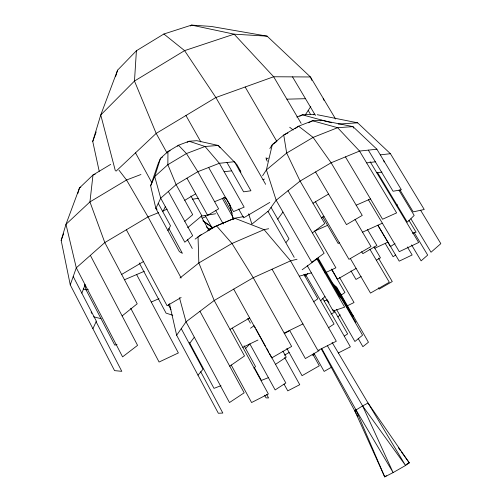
<?xml version="1.0" encoding="UTF-8"?>
<svg xmlns="http://www.w3.org/2000/svg" width="502" height="502" viewBox="0 0 502 502"><rect width="100%" height="100%" fill="white"/><g stroke="black" fill="none" stroke-linecap="round" stroke-linejoin="round"><path stroke-width="0.75" d="M335.587 118.999L310.437 76.969L267.108 36.15L211.21 26.437L191.576 25.1L163.878 34.004L136.406 50.752L134.48 81.042L156.178 133.406L167.097 153.091M96.07 321.656L121.798 371.323L114.556 370.627L70.261 284.879L61.169 240.414L65.982 224.319L79.485 187.936L92.989 175.01L110.697 164.367M99.227 171.307L92.738 141.457L100.758 114.964L117.6 70.148L136.406 50.752M77.766 193.59L79.485 187.936L80.816 187.12M115.554 76.781L117.6 70.148M168.791 228.391L182.402 253.341L179.383 251.627L155.852 208.449L150.644 185.771L158.092 163.847L160.496 158.375L167.969 151.529L178.499 145.222L189.091 141.25L196.79 140.685L218.213 145.436L236.8 164.455L240.678 171.264M70.261 284.879L76.291 267.823L104.811 242.579L148.027 216.889L158.651 212.616M92.738 141.457L96.183 131.907M61.169 240.414L63.547 233.806M81.839 293.168L85.108 284.785M150.644 185.771L154.723 176.553L160.496 158.375L162.435 157.139M92.908 328.722L96.359 321.192L73.217 276.527M162.824 211.744L165.334 206.642M167.938 230.631L170.485 225.762L158.255 203.379M269.838 148.586L272.291 144.695L283.743 135.019L298.59 126.19L312.539 120.781L321.625 120.267L352.994 126.629L376.876 149.213L401.368 189.775L393.066 191.243L368.33 150.129M262.615 175.713L266.405 169.877L286.673 153.072L313.11 137.397L337.626 127.69L352.994 126.629L353.483 128.104M305.235 114.983L310.776 106.518M200.674 371.675L222.825 413.046L218.345 413.259L176.648 335.242L186.035 321.813L214.203 300.503L253.246 277.713L290.551 260.852L297.015 259.252M277.744 219.142L282.971 212.082M189.379 343.795L194.324 337.218M177.664 146.308L178.499 145.222L186.443 153.562L197.826 171.697L218.621 208.876L207.64 215.371L186.957 178.172M286.121 242.422L288.989 238.82L271.042 207.42M197.989 375.176L203.034 369.259L181.253 328.647M307.776 273.615L305.028 276.175M245.603 348.488L249.845 343.901L275.14 389.928L285.826 382.995L269.511 353.49M396.348 205.77L397.383 204.697M320.753 300.667L324.963 296.469M253.912 368.161L255.512 366.567L244.129 345.796M116.138 171.082L156.178 133.406L215.873 97.513L273.659 76.756L310.437 76.969L311.836 80.364M337.928 316.931L340.218 314.829M208.437 230.38L210.752 228.322L234.672 218.207L243.564 216.644M184.786 221.319L192.699 214.643L176.108 184.636L167.856 164.681L167.969 151.529L170.159 150.7M187.679 227.67L201.879 215.804L190.892 195.987M327.511 345.928L362.607 405.905L405.547 465.479L368.054 403.05L362.607 405.905L354.745 410.761L384.708 476.9L393.116 472.583L405.547 465.479L409.299 462.85L368.054 403.05L332.073 342.358M195.134 239.115L201.214 234.629M122.13 315.934L137.209 303.785L104.811 242.579L89.94 201.911L92.989 175.01L95.192 174.2M179.992 277.995L198.842 262.954L231.974 243.476L264.077 229.634L268.645 228.73M312.369 232.897L324.8 223.553L300.096 181.078L286.673 153.072L283.743 135.019L287.922 132.986M208.267 230.167L212.158 227.726M302.16 269.756L318.739 257.677M295 128.738L298.59 126.19L313.11 137.397L331.119 162.786L362.243 215.414L346.48 224.614L315.589 171.948M250.504 328.258L254.137 325.672M190.302 26.004L191.576 25.1L234.127 34.167L267.108 36.15M276.113 142.016L272.291 144.695L266.405 169.877L276.156 200.204L311.767 262.276L324.135 253.259L288.016 190.729M394.999 243.483L390.506 246.626L377.799 225.222M313.424 301.878L317.848 298.79L303.873 274.287M229.734 366.19L244.524 355.943L214.203 300.503L198.842 262.954L198.033 236.731L216.513 225.831L231.974 243.476L253.246 277.713L291.637 346.443L271.707 357.913L233.694 289.127M386.414 475.72L384.708 476.9L355.918 409.783L321.575 348.3M395.589 255.022L393.11 256.735L385.279 243.526M341.253 295.05L344.937 292.515L331.609 269.43M328.327 327.85L334.068 324.003L305.254 274.111M275.516 364.345L286.253 357.16L282.921 351.174M207.571 230.424L212.214 227.826M344.422 336.014L347.648 333.905L334.137 310.311M184.774 200.304L195.667 193.835M267.265 161.305L266.267 159.178L268.263 157.998M121.666 274.431L143.421 261.58M269.769 202.444L243.658 217.837L238.688 209.027M312.978 203.228L328.565 194.073M181.14 297.485L167.072 305.718L126.378 229.759M321.374 218L324.003 216.462M339.49 242.711L338.16 243.483L322.598 216.745M229.991 329.375L249.632 317.973M356.113 268.426L337.482 279.219L331.609 269.047M376.469 260.105L380.46 257.796L374.021 246.877M361.189 276.42L355.968 279.445L350.992 270.885M284.446 333.598L289.71 330.561L305.379 358.541L319.335 350.534M284.521 355.14L289.127 352.486M312.671 355.654L314.641 354.519M331.439 367.251L324.148 371.417L313.882 353.17M187.127 142.336L189.091 141.25L205.023 146.496L218.213 145.436L220.158 147.644M406.049 464.519L409.299 462.85L401.525 452.107M299.688 116.244L302.442 114.839L314.974 114.249L313.512 114.782M338.254 353L350.365 346.838L322.585 298.232M308.448 122.814L312.539 120.781L337.626 127.69L359.551 151.064L396.618 212.892L382.568 219.242L345.439 156.881M347.296 305.812L354.029 302.53L339.509 277.411M330.906 314.057L334.432 312.338L332.876 309.621M284.163 333.058L302.932 323.947M242.811 347.34L257.965 340.023M374.818 248.226L387.933 242.127M324.863 272.944L335.894 267.804L314.635 231.058L327.593 225.329M362.544 232.175L382.348 223.189M151.271 302.066L159.002 298.646M356.2 205.192L370.476 198.93M124.458 279.758L144.356 271.268M217.786 225.348L234.672 218.207L264.077 229.634L290.551 260.852L336.296 341.241L317.898 350.484L272.065 269.21M202.262 218.169L205.845 216.688M262.973 179.66L264.397 179.076M214.592 201.678L225.404 197.267M162.924 210.89L167.222 209.165M268.52 377.598L261.391 380.428L254.414 367.684M220.98 385.687L214.003 388.366L189.417 342.533M140.955 174.495L126.529 180.005L89.94 201.911L65.982 224.319L76.291 267.823L122.582 356.866L137.567 345.357L90.36 255.367M296.764 117.016L302.442 114.839L331.458 122.745M320.188 120.794L321.625 120.267M324.141 300.955L327.586 299.857M117.022 344.504L114.795 345.156L86.049 289.83L84.731 284.578M299.274 276.188L311.384 272.887M412.355 233.21L416.114 232.263L408.91 220.284M88.321 289.321L86.049 289.83L83.238 288.951M210.752 228.322L212.271 227.99M215.634 213.752L201.07 216.174L209.02 230.512M192.479 199.194L198.616 198.315M376.814 172.826L381.978 172.086M366.642 162.893L375.352 161.795M380.447 154.861L390.418 153.7L424.24 209.491L413.215 211.888L399.906 189.838M224.124 171.703L231.692 170.837M376.876 149.213L359.551 151.064L331.119 162.786L300.096 181.078L276.156 200.204L268.614 210.84L251.878 224.143L248.685 213.827M338.222 124.063L357.669 122.827L390.418 153.7M286.874 99.164L305.492 98.699M317.258 114.707L357.669 122.827M93.567 316.825L101.015 318.644M172.77 315.275L166.068 313.122L139.255 262.973M157.151 209.321L155.852 208.449L160.709 198.196L176.108 184.636L197.826 171.697L219.361 163.282L234.415 161.726L250.944 190.773L243.595 191.827L226.96 162.497M202.802 220.717L211.863 226.829M204.245 221.991L212.045 227.262M206.272 226.898L209.491 229.1M289.698 127.251L293.212 130.012M163.878 34.004L184.592 50.627L215.873 97.513L265.652 184.328M224.745 197.462L226.904 199.476L230.255 205.437M353.364 316.022L352.071 314.798L335.945 286.799M341.592 298.79L339.54 296.732L317.515 258.455M317.415 258.379L319.598 260.588L362.557 335.211L354.908 341.504L336.44 309.282M332.092 282.959L337.457 288.405L368.462 342.226L362.883 346.675L358.221 338.561M335.311 286.228L337.457 288.405M225.059 197.192L226.145 198.29M340.494 295.747L341.969 297.259M323.087 269.7L325.491 272.316M239.115 169.983L240.985 172.098M317.628 258.354L319.598 260.588M118.98 170.165L126.529 180.005L148.027 216.889L181.153 277.982M398.324 447.684L400.615 450.84M420.563 210.181L440.831 243.652L431.023 252.236L410.925 218.847M399.021 190.302L414.181 215.433L407.31 222.173L377.404 172.381M414.024 232.357L427.685 255.091L421.103 260.858L411.565 244.932M370.118 161.675L418.662 242.516L399.291 251.671L368.317 199.595M407.348 246.94L412.148 254.978L399.222 261.147L378.019 225.423M292.515 76.862L315.438 115.447M308.209 110.434L310.606 114.469M355.918 409.783L393.116 472.583L362.607 405.905M367.414 229.47L376.883 245.503L362.833 253.654L361.685 251.697M301.125 123.323L273.659 76.756L234.127 34.167L184.592 50.627L134.48 81.042L100.758 114.964L115.372 170.862M378.464 258.135L392.263 281.553L379.117 289.133L378.339 287.803M354.996 219.368L371.009 246.545L348.978 259.333L315.394 201.678M369.949 249.337L389.314 282.237L370.489 293.086L350.258 258.373M245.164 86.99L276.884 141.526M334.388 285.142L355.887 322.485M316.894 258.932L344.629 307.142L333.196 311.002L307.262 265.683M327.819 300.786L328.986 302.825M267.974 211.348L294.21 257.35M185.947 115.504L200.856 141.94M208.644 167.467L233.468 211.599L244.16 207.144L219.361 163.282L205.023 146.496L186.443 153.562L167.856 164.681L154.723 176.553L160.709 198.196L184.799 242.19L192.686 235.683L168.358 191.463M312.846 354.293L319.31 365.795L302.047 375.678L286.837 348.382M223.566 197.656L232.3 213.199M222.223 198.24L233.982 219.167M215.716 210.482L223.258 223.98M284.672 357.556L299.75 384.695L287.778 390.863L284.038 384.093M205.117 215.377L212.007 227.776M254.514 326.35L255.261 327.706M256.014 329.061L265.765 346.706M266.512 348.062L268.765 352.134M247.775 318.412L250.385 323.144M187.39 239.548L192.279 248.465M232.351 328.239L268.35 393.97L251.59 402.541L231.202 364.992M135.509 152.859L151.949 182.897M266.694 394.522L268.564 397.935L266.035 397.873L264.554 395.168M199.953 311.284L244.173 392.809L229.477 402.554L186.035 321.813L179.446 297.699M321.242 348.758L356.219 413.516M168.339 304.701L170.925 309.533M356.96 414.897L357.7 416.271M136.626 274.569L178.373 352.944L159.084 362.03L130.727 308.266M91.088 312.037L91.791 313.405M323.181 98.266L324.003 100.318M383.823 160.728L384.149 162.002M229.452 203.831L233.336 219.487M169.469 303.654L176.648 335.242M266.073 157.666L266.267 159.178"/></g></svg>
